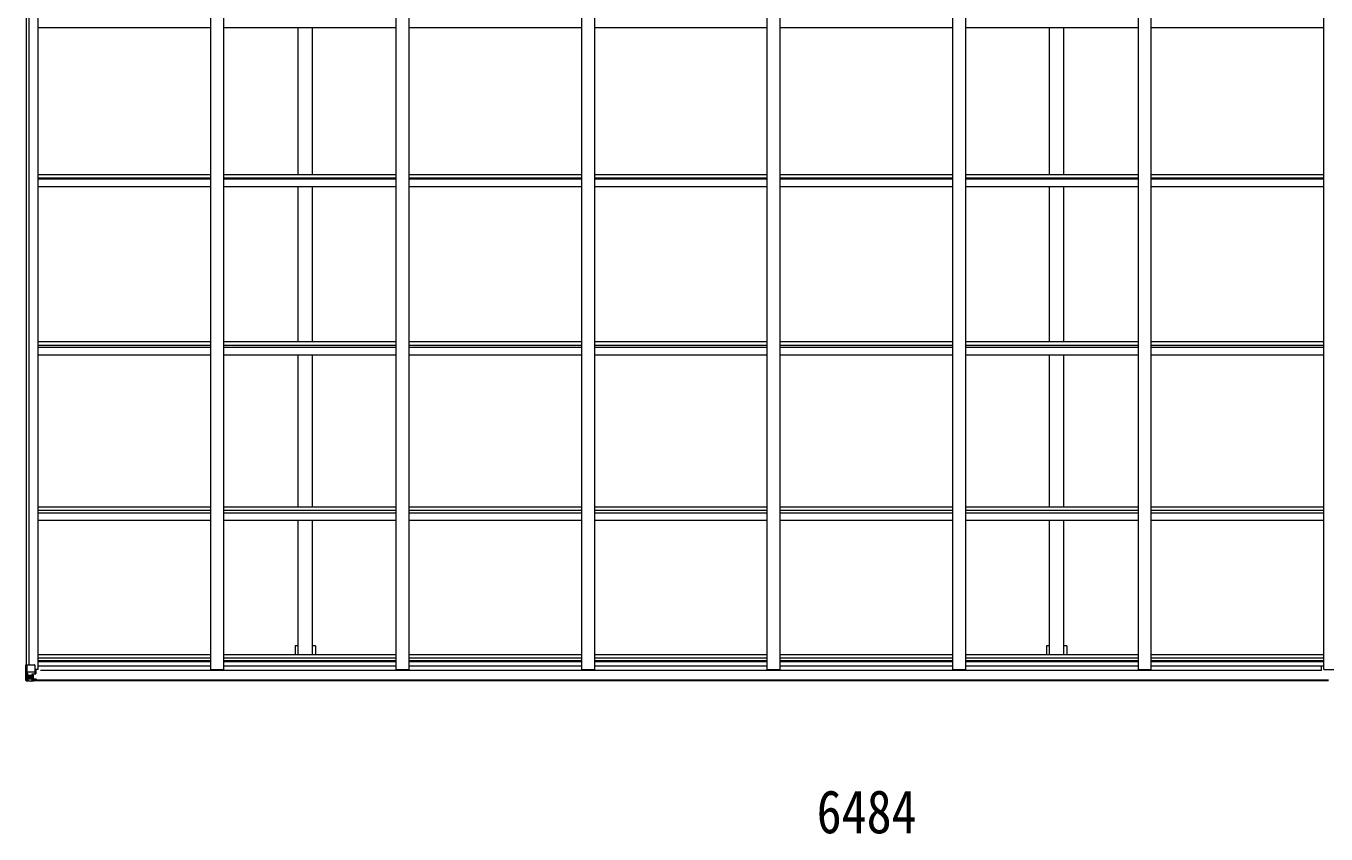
# Model space of a CAD drawing. Units: millimetres at full size; details may follow other scales. Extents: x -9783 to 9892, y -6828 to 6752.
# Drawn here: x 631 to 5648, y 629 to 3746 of the extents above; entities that cross this region are included whole.
import ezdxf
from ezdxf.enums import TextEntityAlignment as Align

# ---------------------------------------------------------------- set-up
doc = ezdxf.new("R2010")
doc.units = ezdxf.units.MM
doc.header["$LTSCALE"] = 35
for name, color, linetype, lineweight in [('0-1_本体', 4, 'Continuous', 9), ('0-2_部品', 7, 'Continuous', 9), ('0-A_寸法', 6, 'Continuous', 9)]:
    doc.layers.add(name, color=color, linetype=linetype, lineweight=lineweight)
doc.styles.add('ＭＳ ゴシック', font='')
doc.styles.get('ＭＳ ゴシック').set_extended_font_data('MS Gothic')

msp = doc.modelspace()

# ---------------------------------------------------------------- linework, layer by layer
at = {"layer": '0-1_本体'}
for p, q in [((677.56, 1262.85), (677.56, 6274.82)), ((1343.56, 1262.85), (1343.56, 6274.82)), ((1393.56, 1262.85), (1393.56, 6274.82)), ((2059.56, 1262.85), (2059.56, 6274.82)), ((2109.56, 1262.85), (2109.56, 6274.82)), ((2775.56, 1262.85), (2775.56, 6274.82)), ((2825.56, 1262.85), (2825.56, 6274.82)), ((3491.56, 1262.85), (3491.56, 6274.82)), ((3541.56, 1262.85), (3541.56, 6274.82)), ((4207.56, 1262.85), (4207.56, 6274.82)), ((4257.56, 1262.85), (4257.56, 6274.82)), ((4923.56, 1262.85), (4923.56, 6274.82)), ((4973.56, 1262.85), (4973.56, 6274.82)), ((5639.56, 1262.85), (5639.56, 6274.82)), ((632.56, 1281.32), (632.56, 6256.35)), ((642.39, 1281.32), (642.39, 6256.35)), ((677.56, 3740.83), (1343.56, 3740.83)), ((1393.56, 3740.83), (2059.56, 3740.83)), ((1681.06, 3173.31), (1681.06, 3740.83)), ((1736.06, 3173.31), (1736.06, 3740.83)), ((2109.56, 3740.83), (2775.56, 3740.83)), ((2825.56, 3740.83), (3491.56, 3740.83)), ((3541.56, 3740.83), (4207.56, 3740.83)), ((4257.56, 3740.83), (4923.56, 3740.83)), ((4581.06, 3173.31), (4581.06, 3740.83)), ((4636.06, 3173.31), (4636.06, 3740.83)), ((4973.56, 3740.83), (5639.56, 3740.83)), ((677.56, 3173.31), (1343.56, 3173.31)), ((1393.56, 3173.31), (2059.56, 3173.31)), ((2109.56, 3173.31), (2775.56, 3173.31)), ((2825.56, 3173.31), (3491.56, 3173.31)), ((3541.56, 3173.31), (4207.56, 3173.31)), ((4257.56, 3173.31), (4923.56, 3173.31)), ((4973.56, 3173.31), (5639.56, 3173.31)), ((677.56, 3160.29), (1343.56, 3160.29)), ((677.56, 3156.43), (1343.56, 3156.43)), ((677.56, 3126.63), (1343.56, 3126.63)), ((1393.56, 3160.29), (2059.56, 3160.29)), ((1393.56, 3156.43), (2059.56, 3156.43)), ((1393.56, 3126.63), (2059.56, 3126.63)), ((1681.06, 2528.29), (1681.06, 3126.63)), ((1736.06, 2528.29), (1736.06, 3126.63)), ((2109.56, 3160.29), (2775.56, 3160.29)), ((2109.56, 3156.43), (2775.56, 3156.43)), ((2109.56, 3126.63), (2775.56, 3126.63)), ((2825.56, 3160.29), (3491.56, 3160.29)), ((2825.56, 3156.43), (3491.56, 3156.43)), ((2825.56, 3126.63), (3491.56, 3126.63)), ((3541.56, 3160.29), (4207.56, 3160.29)), ((3541.56, 3156.43), (4207.56, 3156.43)), ((3541.56, 3126.63), (4207.56, 3126.63)), ((4257.56, 3160.29), (4923.56, 3160.29)), ((4257.56, 3156.43), (4923.56, 3156.43)), ((4257.56, 3126.63), (4923.56, 3126.63)), ((4581.06, 2528.29), (4581.06, 3126.63)), ((4636.06, 2528.29), (4636.06, 3126.63)), ((4973.56, 3160.29), (5639.56, 3160.29)), ((4973.56, 3156.43), (5639.56, 3156.43)), ((4973.56, 3126.63), (5639.56, 3126.63)), ((677.55, 2515.36), (1343.55, 2515.36)), ((677.56, 2528.29), (1343.56, 2528.29)), ((1393.55, 2515.36), (2059.55, 2515.36)), ((1393.56, 2528.29), (2059.56, 2528.29)), ((2109.55, 2515.36), (2775.55, 2515.36)), ((2109.56, 2528.29), (2775.56, 2528.29)), ((2825.55, 2515.36), (3491.55, 2515.36)), ((2825.56, 2528.29), (3491.56, 2528.29)), ((3541.55, 2515.36), (4207.55, 2515.36)), ((3541.56, 2528.29), (4207.56, 2528.29)), ((4257.55, 2515.36), (4923.55, 2515.36)), ((4257.56, 2528.29), (4923.56, 2528.29)), ((4973.55, 2515.36), (5639.55, 2515.36)), ((4973.56, 2528.29), (5639.56, 2528.29)), ((677.56, 2507.46), (1343.56, 2507.46)), ((677.56, 2478.12), (1343.56, 2478.12)), ((1393.56, 2507.46), (2059.56, 2507.46)), ((1393.56, 2478.12), (2059.56, 2478.12)), ((1681.06, 1891.14), (1681.06, 2478.12)), ((1736.06, 1891.14), (1736.06, 2478.12)), ((2109.56, 2507.46), (2775.56, 2507.46)), ((2109.56, 2478.12), (2775.56, 2478.12)), ((2825.56, 2507.46), (3491.56, 2507.46)), ((2825.56, 2478.12), (3491.56, 2478.12)), ((3541.56, 2507.46), (4207.56, 2507.46)), ((3541.56, 2478.12), (4207.56, 2478.12)), ((4257.56, 2507.46), (4923.56, 2507.46)), ((4257.56, 2478.12), (4923.56, 2478.12)), ((4581.06, 1891.14), (4581.06, 2478.12)), ((4636.06, 1891.14), (4636.06, 2478.12)), ((4973.56, 2507.46), (5639.56, 2507.46)), ((4973.56, 2478.12), (5639.56, 2478.12)), ((677.56, 1891.14), (1343.56, 1891.14)), ((677.56, 1878.3), (1343.56, 1878.3)), ((677.56, 1868.15), (1343.56, 1868.15)), ((1393.56, 1891.14), (2059.56, 1891.14)), ((1393.56, 1878.3), (2059.56, 1878.3)), ((1393.56, 1868.15), (2059.56, 1868.15)), ((2109.56, 1891.14), (2775.56, 1891.14)), ((2109.56, 1878.3), (2775.56, 1878.3)), ((2109.56, 1868.15), (2775.56, 1868.15)), ((2825.56, 1891.14), (3491.56, 1891.14)), ((2825.56, 1878.3), (3491.56, 1878.3)), ((2825.56, 1868.15), (3491.56, 1868.15)), ((3541.56, 1891.14), (4207.56, 1891.14)), ((3541.56, 1878.3), (4207.56, 1878.3)), ((3541.56, 1868.15), (4207.56, 1868.15)), ((4257.56, 1891.14), (4923.56, 1891.14)), ((4257.56, 1878.3), (4923.56, 1878.3)), ((4257.56, 1868.15), (4923.56, 1868.15)), ((4973.56, 1891.14), (5639.56, 1891.14)), ((4973.56, 1878.3), (5639.56, 1878.3)), ((4973.56, 1868.15), (5639.56, 1868.15)), ((677.56, 1839.18), (1343.56, 1839.18)), ((1393.56, 1839.18), (2059.56, 1839.18)), ((1681.06, 1321.71), (1681.06, 1839.18)), ((1736.06, 1321.71), (1736.06, 1839.18)), ((2109.56, 1839.18), (2775.56, 1839.18)), ((2825.56, 1839.18), (3491.56, 1839.18)), ((3541.56, 1839.18), (4207.56, 1839.18)), ((4257.56, 1839.18), (4923.56, 1839.18)), ((4581.06, 1321.71), (4581.06, 1839.18)), ((4636.06, 1321.71), (4636.06, 1839.18)), ((4973.56, 1839.18), (5639.56, 1839.18)), ((677.56, 1321.71), (1343.56, 1321.71)), ((677.56, 1308.89), (1343.56, 1308.89)), ((1393.56, 1321.71), (2059.56, 1321.71)), ((1393.56, 1308.89), (2059.56, 1308.89)), ((1748.06, 1354.55), (1736.06, 1354.55)), ((1748.06, 1354.55), (1748.06, 1321.71)), ((2109.56, 1321.71), (2775.56, 1321.71)), ((2109.56, 1308.89), (2775.56, 1308.89)), ((2825.56, 1321.71), (3491.56, 1321.71)), ((2825.56, 1308.89), (3491.56, 1308.89)), ((3541.56, 1321.71), (4207.56, 1321.71)), ((3541.56, 1308.89), (4207.56, 1308.89)), ((4257.56, 1321.71), (4923.56, 1321.71)), ((4257.56, 1308.89), (4923.56, 1308.89)), ((4648.06, 1354.55), (4636.06, 1354.55)), ((4648.06, 1354.55), (4648.06, 1321.71)), ((4973.56, 1321.71), (5639.56, 1321.71)), ((4973.56, 1308.89), (5639.56, 1308.89)), ((677.56, 1262.85), (664.56, 1262.85)), ((677.56, 1297.54), (1343.56, 1297.54)), ((677.56, 1293.76), (1343.56, 1293.76)), ((677.56, 1277.81), (1343.56, 1277.81)), ((5630.56, 1259.53), (686.56, 1259.53)), ((1343.56, 1262.85), (1393.56, 1262.85)), ((1393.56, 1297.54), (2059.56, 1297.54)), ((1393.56, 1293.76), (2059.56, 1293.76)), ((1393.56, 1277.81), (2059.56, 1277.81)), ((2059.56, 1262.85), (2109.56, 1262.85)), ((2109.56, 1297.54), (2775.56, 1297.54)), ((2109.56, 1293.76), (2775.56, 1293.76)), ((2109.56, 1277.81), (2775.56, 1277.81)), ((2775.56, 1262.85), (2825.56, 1262.85)), ((2825.56, 1297.54), (3491.56, 1297.54)), ((2825.56, 1293.76), (3491.56, 1293.76)), ((2825.56, 1277.81), (3491.56, 1277.81)), ((3491.56, 1262.85), (3541.56, 1262.85)), ((3541.56, 1297.54), (4207.56, 1297.54)), ((3541.56, 1293.76), (4207.56, 1293.76)), ((3541.56, 1277.81), (4207.56, 1277.81)), ((4207.56, 1262.85), (4257.56, 1262.85)), ((4257.56, 1297.54), (4923.56, 1297.54)), ((4257.56, 1293.76), (4923.56, 1293.76)), ((4257.56, 1277.81), (4923.56, 1277.81)), ((4923.56, 1262.85), (4973.56, 1262.85)), ((4973.56, 1297.54), (5639.56, 1297.54)), ((4973.56, 1293.76), (5639.56, 1293.76)), ((4973.56, 1277.81), (5639.56, 1277.81)), ((5630.56, 1259.53), (5630.56, 1277.81)), ((5639.56, 1262.85), (5689.56, 1262.85)), ((654.06, 1222.98), (5658.06, 1222.98)), ((654.06, 1220.55), (5658.06, 1220.55))]:
    msp.add_line(p, q, dxfattribs=at)
for points in [[(1681.06, 1354.55), (1669.06, 1354.55), (1669.06, 1321.71)], [(4581.06, 1354.55), (4569.06, 1354.55), (4569.06, 1321.71)]]:
    msp.add_lwpolyline(points, dxfattribs=at)
at = {"layer": '0-2_部品'}
for p, q in [((633.41, 1281.32), (663.56, 1281.32)), ((633.41, 1281.32), (633.41, 1220.73)), ((633.95, 1254.43), (640.56, 1254.65)), ((633.95, 1254.43), (638.09, 1242.35)), ((640.56, 1254.65), (664.56, 1254.65)), ((664.56, 1280.32), (664.56, 1247.22)), ((669.06, 1258.32), (664.56, 1258.32)), ((669.06, 1262.85), (669.06, 1246.45)), ((630.56, 1220.61), (630.56, 1220.65)), ((631.5, 1219.65), (631.5, 1219.61)), ((631.5, 1219.6), (631.5, 1219.6)), ((640.47, 1219.22), (632.55, 1219.69)), ((633.41, 1220.66), (633.41, 1220.73)), ((637.38, 1224.11), (634.64, 1220.44)), ((640.56, 1241.12), (638.23, 1241.09)), ((638.23, 1241.09), (638.23, 1227.61)), ((638.23, 1227.61), (640.56, 1227.56)), ((640.56, 1241.12), (652.56, 1241.12)), ((640.56, 1241.12), (640.56, 1241.12)), ((640.56, 1227.56), (652.56, 1227.56)), ((652.56, 1218.43), (640.56, 1219.21)), ((646.04, 1234.76), (646.04, 1235.72)), ((651.56, 1227.56), (652.56, 1227.56)), ((652.56, 1244.41), (652.56, 1218.32)), ((654.06, 1241.12), (652.56, 1241.12)), ((654.06, 1227.56), (652.56, 1227.56)), ((654.06, 1224.02), (652.56, 1224.02)), ((652.56, 1219.2), (659.06, 1218.8)), ((659.06, 1217.92), (652.56, 1218.32)), ((663.74, 1246.96), (653.39, 1245.31)), ((653.39, 1244.67), (663.74, 1246.33)), ((653.39, 1245.31), (653.39, 1244.67)), ((658.06, 1237.52), (654.06, 1237.52)), ((658.06, 1229.31), (654.06, 1229.31)), ((654.56, 1224.38), (654.06, 1224.38)), ((659.06, 1219.73), (654.06, 1219.82)), ((654.17, 1225.68), (658.06, 1225.68)), ((654.56, 1225.48), (654.56, 1225.31)), ((654.56, 1225.31), (654.56, 1225.31)), ((664.56, 1225.22), (654.56, 1225.31)), ((654.56, 1223.36), (654.56, 1225.31)), ((662.56, 1223.38), (654.56, 1223.38)), ((662.56, 1223.36), (654.56, 1223.36)), ((658.06, 1245.42), (658.06, 1225.45)), ((659.06, 1219.73), (659.06, 1220.55)), ((659.06, 1219.32), (659.06, 1219.73)), ((659.06, 1219.32), (659.06, 1218.8)), ((659.06, 1218.8), (659.06, 1217.92)), ((663.74, 1246.33), (663.74, 1246.96)), ((664.01, 1246.4), (668.06, 1246.44)), ((664.06, 1220.12), (664.06, 1220.55)), ((664.36, 1220.12), (664.06, 1220.12)), ((664.36, 1220.12), (666.05, 1220.55)), ((664.56, 1225.22), (664.56, 1223.62)), ((664.56, 1223.62), (669.56, 1223.62)), ((668.06, 1248.17), (669.06, 1248.17)), ((669.06, 1246.45), (668.06, 1246.44)), ((669.56, 1222.98), (669.56, 1223.62)), ((669.56, 1223.62), (670.56, 1223.62)), ((670.56, 1225.3), (670.56, 1225.18)), ((670.56, 1223.62), (670.56, 1225.18)), ((670.56, 1223.62), (670.56, 1222.98))]:
    msp.add_line(p, q, dxfattribs=at)
for points in [[(630.56, 1220.65), (630.56, 1281.32), (633.41, 1281.32)], [(631.5, 1219.6), (640.56, 1219.05), (652.56, 1218.32)], [(644.12, 1233.8), (643.16, 1233.8), (643.16, 1232.84), (644.12, 1232.84)], [(646.04, 1235.72), (645.08, 1235.72), (645.08, 1234.76)], [(645.08, 1231.88), (645.08, 1230.92), (646.04, 1230.92), (646.04, 1231.88)], [(647, 1232.84), (647.96, 1232.84), (647.96, 1233.8), (647, 1233.8)], [(659.06, 1219.32), (654.06, 1219.32), (654.06, 1244.78)], [(669.56, 1225.35), (654.56, 1225.48), (654.56, 1225.48)], [(654.56, 1224.38), (662.56, 1224.38), (662.56, 1222.98)], [(668.06, 1246.44), (668.06, 1248.17), (664.56, 1248.19)], [(664.56, 1225.22), (664.56, 1225.24), (670.56, 1225.18)]]:
    msp.add_lwpolyline(points, dxfattribs=at)
msp.add_circle((645.56, 1233.32), 5.3, dxfattribs=at)
for centre, radius, start, end in [((663.56, 1280.32), 1, 0, 90), ((631.56, 1220.65), 0.999, 180.04917, 266.5576), ((631.56, 1220.61), 0.999, 180.04917, 266.5576), ((631.56, 1220.6), 1, 179.99921, 266.49983), ((632.72, 1207), 12.7, 84.89689, 90.75534), ((634.69, 1220.61), 1.28, 177.54105, 228.82169), ((644.12, 1234.76), 0.96, 270, 0), ((644.12, 1231.88), 0.96, 0, 90), ((647, 1234.76), 0.96, 180, 270), ((647, 1231.88), 0.96, 90, 180), ((653.5, 1244.38), 0.937, 96.73234, 177.67791), ((653.5, 1243.74), 0.937, 96.73234, 177.67791), ((654.56, 1225.81), 0.5, 179.95536, 269.47105), ((654.56, 1222.88), 0.5, 89.99891, 179.99891), ((654.56, 1222.86), 0.5, 90.00309, 180.00198), ((654.58, 1225.99), 0.513, 178.95293, 268.11972), ((663.63, 1247.89), 0.937, 276.73234, 357.67791), ((663.63, 1247.26), 0.937, 276.73234, 357.67791), ((669.7, 1217.66), 7.69, 83.56574, 91.03001)]:
    msp.add_arc(centre, radius, start, end, dxfattribs=at)
for centre, major_axis, ratio, start_param, end_param in [((634.67, 1252.09), (0.85, -2.32), 0.403757, 3.0087805, 3.9744392), ((633.5, 1219.53), (2, -0.12), 0.060933, 2.0712557, 3.1453404), ((832.5, 1207.29), (201, -12.36), 0.060933, 3.1453404, 3.145839), ((633.69, 1222.62), (-0.02, -3), 0.466854, 0.125683, 0.7596956), ((635.36, 1227.69), (0.03, -5), 0.573921, 0.7672717, 1.551125), ((636.83, 1241.06), (0, -3), 0.468246, 1.5772882, 2.0127935), ((558.81, 1227.56), (81.75, 0), 0.061163, 6.2824128, 6.2831853)]:
    msp.add_ellipse(centre, major_axis=major_axis, ratio=ratio, start_param=start_param, end_param=end_param, dxfattribs=at)

# ---------------------------------------------------------------- texts
at = {"layer": '0-A_寸法', "color": 7, "style": 'ＭＳ ゴシック', "width": 0.85}
msp.add_text('6484', height=166.8, dxfattribs=at).set_placement((3682.07, 581.23), align=Align.BOTTOM_LEFT)

doc.saveas('drawing.dxf')
